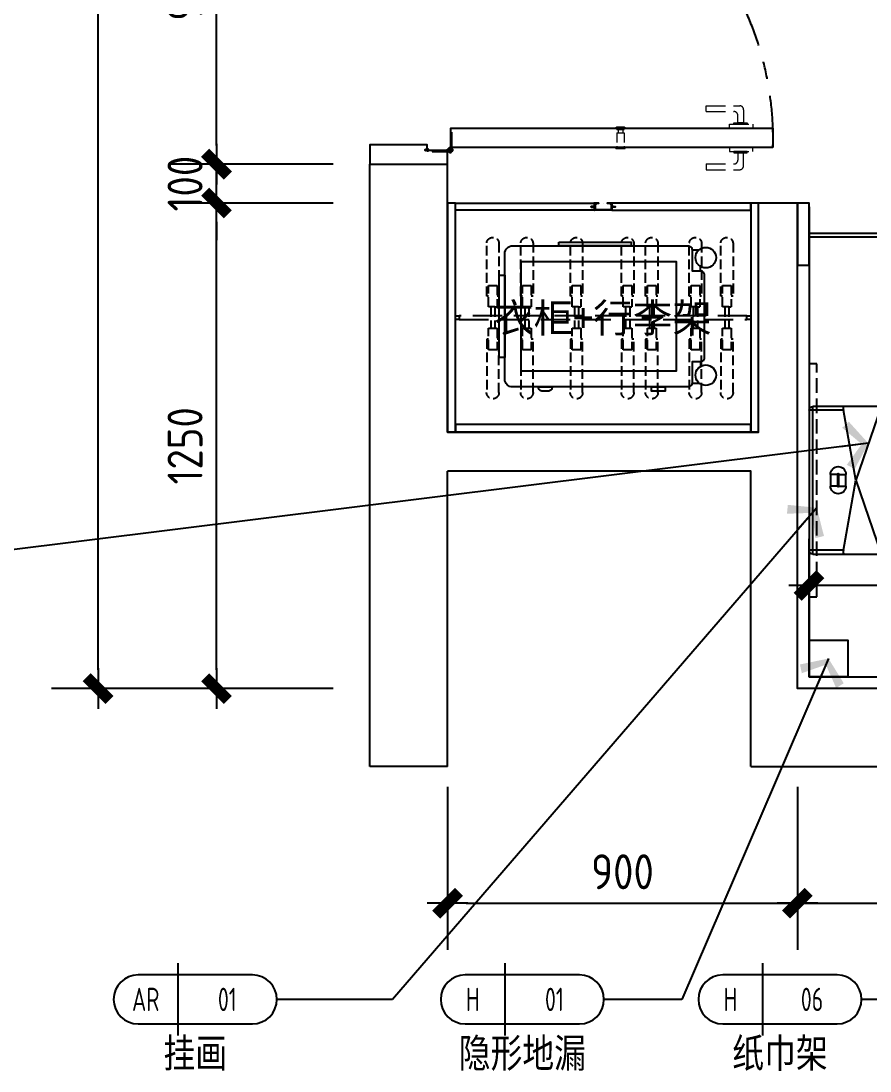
# Model space of a CAD drawing. Extents: x 220391 to 385981, y 332279 to 483868.
# Drawn here: x 222938 to 225122, y 476978 to 479681 of the extents above; entities that cross this region are included whole.
import ezdxf
from ezdxf.enums import TextEntityAlignment as Align

# ---------------------------------------------------------------- set-up
doc = ezdxf.new("R2010")
doc.units = 0
doc.header["$MEASUREMENT"] = 0
for name, pattern in [('DASH', [0.35, 0.25, -0.1]), ('DOM-门开启线', [0.666666, 0.333333, -0.111111, 0.111111, -0.111111]), ('家具平面底图$0$DASH', [0.35, 0.25, -0.1]), ('家具平面底图$0$DOM-虚线', [0.35, 0.25, -0.1])]:
    doc.linetypes.add(name, pattern=pattern)
for name, color, linetype in [('.', 252, 'Continuous'), ('0-索引文字', 50, 'Continuous'), ('A-完成面线', 20, 'Continuous'), ('A-门(0.18)-DOM', 60, 'Continuous'), ('A-门套(0.18)-DOM', 60, 'Continuous'), ('F-洁具-DOM', 1, 'Continuous'), ('G-建筑窗线 、玻璃隔断', 2, 'Continuous'), ('G-装饰造型轮廓线、电气提示线', 3, 'Continuous'), ('墙体', 4, 'Continuous')]:
    doc.layers.add(name, color=color, linetype=linetype)
doc.styles.add('DOM-romans.shx', font='dim.shx')
doc.styles.add('st', font='', dxfattribs={"width": 0.7})
doc.styles.get('st').set_extended_font_data('SimSun')
doc.dimstyles.new('DOM_DIM_1 80', dxfattribs={"dimscale": 60, "dimtxt": 1.5, "dimasz": 0.8, "dimexe": 2, "dimexo": 1.5, "dimgap": 0.6, "dimtad": 1, "dimdec": 0, "dimrnd": 5, "dimzin": 12, "dimdsep": 46, "dimtxsty": 'DOM-romans.shx', "dimblk": 'DOM_Dimension_Tick', "dimcen": 0.125, "dimclrd": 44, "dimclre": 44, "dimclrt": 50, "dimadec": 0, "dimazin": 0, "dimtfac": 1, "dimtdec": 0, "dimtix": 1, "dimtmove": 2, "dimatfit": 3, "dimldrblk": 'DOM_Leader_Arrow', "dimfxl": 0, "dimtvp": 1, "dimtolj": 1, "dimtzin": 0, "dimarcsym": 0})

# ---------------------------------------------------------------- blocks, each defined once
blk = doc.blocks.new('家具平面底图$0$A$C24926126')
at = {"color": 250, "linetype": '家具平面底图$0$DOM-虚线', "ltscale": 100}
for p, q in [((-192.5, 15.9, 0.9), (-55, 15.9, 0.9)), ((-192.5, 15.9), (-55, 15.9)), ((-192.5, 15.9), (-55, 15.9)), ((-192.5, 15.9, 0.9), (-55, 15.9, 0.9)), ((-82.5, 11, 0.9), (-82.5, -11, 0.9)), ((-27.5, 11, 0.9), (-82.5, 11, 0.9)), ((-82.5, 11), (-82.5, -11)), ((-27.5, 11), (-82.5, 11)), ((-82.5, 11), (-82.5, -11)), ((-27.5, 11), (-82.5, 11)), ((-82.5, 11, 0.9), (-82.5, -11, 0.9)), ((-27.5, 11, 0.9), (-82.5, 11, 0.9)), ((-55, 15.9, 0.9), (-55, 11, 0.9)), ((-55, 15.9), (-55, 11)), ((-55, 15.9), (-55, 11)), ((-55, 15.9, 0.9), (-55, 11, 0.9)), ((-27.5, 5.5, 0.9), (-27.5, 11, 0.9)), ((-27.5, 5.5), (-27.5, 11)), ((-27.5, 5.5), (-27.5, 11)), ((-27.5, 5.5, 0.9), (-27.5, 11, 0.9)), ((-27.5, -5.5, 0.9), (-27.5, 5.5, 0.9)), ((-27.5, -5.5), (-27.5, 5.5)), ((27.5, 5.5), (-27.5, 5.5)), ((27.5, 5.5, 0.9), (-27.5, 5.5, 0.9)), ((-27.5, -5.5), (-27.5, 5.5)), ((27.5, 5.5), (-27.5, 5.5)), ((-27.5, -5.5, 0.9), (-27.5, 5.5, 0.9)), ((27.5, 5.5, 0.9), (-27.5, 5.5, 0.9)), ((82.5, 11, 0.9), (27.5, 11, 0.9)), ((82.5, 11), (27.5, 11)), ((27.5, 5.5), (27.5, 11)), ((27.5, 5.5, 0.9), (27.5, 11, 0.9)), ((27.5, 5.5), (27.5, 11)), ((27.5, 5.5, 0.9), (27.5, 11, 0.9)), ((27.5, 5.5), (27.5, -5.5)), ((27.5, 5.5, 0.9), (27.5, -5.5, 0.9)), ((27.5, 5.5), (27.5, -5.5)), ((27.5, 5.5, 0.9), (27.5, -5.5, 0.9)), ((55, 15.9, 0.9), (55, 11, 0.9)), ((192.5, 15.9, 0.9), (55, 15.9, 0.9)), ((55, 15.9), (55, 11)), ((192.5, 15.9), (55, 15.9)), ((82.5, -11, 0.9), (82.5, 11, 0.9)), ((82.5, -11), (82.5, 11)), ((-55, -15.8, 0.9), (-192.5, -15.8, 0.9)), ((-55, -15.8), (-192.5, -15.8)), ((-55, -15.8), (-192.5, -15.8)), ((-55, -15.8, 0.9), (-192.5, -15.8, 0.9)), ((-82.5, -11, 0.9), (-27.5, -11, 0.9)), ((-82.5, -11), (-27.5, -11)), ((-82.5, -11), (-27.5, -11)), ((-82.5, -11, 0.9), (-27.5, -11, 0.9)), ((-55, -11, 0.9), (-55, -15.8, 0.9)), ((-55, -11), (-55, -15.8)), ((-55, -11), (-55, -15.8)), ((-55, -11, 0.9), (-55, -15.8, 0.9)), ((-27.5, -11, 0.9), (-27.5, -5.5, 0.9)), ((-27.5, -11), (-27.5, -5.5)), ((27.5, -5.5), (-27.5, -5.5)), ((27.5, -5.5, 0.9), (-27.5, -5.5, 0.9)), ((-27.5, -11), (-27.5, -5.5)), ((27.5, -5.5), (-27.5, -5.5)), ((-27.5, -11, 0.9), (-27.5, -5.5, 0.9)), ((27.5, -5.5, 0.9), (-27.5, -5.5, 0.9)), ((27.5, -5.5), (27.5, -11)), ((27.5, -5.5, 0.9), (27.5, -11, 0.9)), ((27.5, -5.5), (27.5, -11)), ((27.5, -5.5, 0.9), (27.5, -11, 0.9)), ((27.5, -11, 0.9), (82.5, -11, 0.9)), ((27.5, -11), (82.5, -11)), ((55, -11, 0.9), (55, -15.8, 0.9)), ((55, -11), (55, -15.8)), ((55, -15.8, 0.9), (192.5, -15.8, 0.9)), ((55, -15.8), (192.5, -15.8))]:
    blk.add_line(p, q, dxfattribs=at)
blk.add_lwpolyline([(27.5, -11), (82.5, -11), (82.5, 11), (27.5, 11)], dxfattribs=at)
at = {"color": 250, "linetype": '家具平面底图$0$DOM-虚线', "ltscale": 100, "elevation": 0.9}
blk.add_lwpolyline([(27.5, -11), (82.5, -11), (82.5, 11), (27.5, 11)], dxfattribs=at)
at = {"color": 250, "linetype": '家具平面底图$0$DOM-虚线', "ltscale": 100}
blk.add_lwpolyline([(55, -11), (55, -15.8), (192.5, -15.8, 0.890447), (192.5, 15.9), (55, 15.9), (55, 11)], format="xyb", dxfattribs=at)
at = {"color": 250, "linetype": '家具平面底图$0$DOM-虚线', "ltscale": 100, "elevation": 0.9}
blk.add_lwpolyline([(55, -11), (55, -15.8), (192.5, -15.8, 0.890447), (192.5, 15.9), (55, 15.9), (55, 11)], format="xyb", dxfattribs=at)
at = {"color": 250, "linetype": '家具平面底图$0$DOM-虚线', "ltscale": 100}
for centre, start, end in [((-193.2, 0, 0.9), 87.4952, 272.5048), ((-193.2, 0), 87.4952, 272.5048), ((-193.2, 0), 87.4952, 272.5048), ((-193.2, 0, 0.9), 87.4952, 272.5048), ((190.7, 0, 0.9), 276.6333, 83.3667), ((190.7, 0), 276.6333, 83.3667)]:
    blk.add_arc(centre, 15.9, start, end, dxfattribs=at)
blk = doc.blocks.new('A$Ce5e56844')
at = {"layer": 'A-门(0.18)-DOM'}
h = blk.add_hatch(dxfattribs=at)
h.set_pattern_fill('ANSI37', color=250, scale=8.333333, angle=270, style=0)
h.set_pattern_definition([(315, (42530.9236, 241286.5118), (0.7365695637, 0.7365695637), []), (45, (42530.9236, 241286.5118), (-0.7365695637, 0.7365695637), [])])
edge = h.paths.add_edge_path()
edge.add_line((-53.6, 863.9), (-54.5, 863.9))
edge.add_line((-54.5, 863.9), (-53.6, 864.8))
edge.add_arc((-53.8, 865), 0.208, 315, 495)
edge.add_line((-53.9, 865.1), (-55.1, 863.9))
edge.add_line((-55.1, 863.9), (-55.8, 863.9))
edge.add_line((-55.8, 863.9), (-54.9, 864.8))
edge.add_arc((-55, 865), 0.208, 315, 495)
edge.add_line((-55.2, 865.1), (-56.4, 863.9))
edge.add_line((-56.4, 863.9), (-57, 863.9))
edge.add_line((-57, 863.9), (-56.1, 864.8))
edge.add_arc((-56.3, 865), 0.208, 315, 495)
edge.add_line((-56.4, 865.1), (-57.6, 863.9))
edge.add_line((-57.6, 863.9), (-57.8, 863.9))
edge.add_line((-57.8, 863.9), (-57.8, 863.1))
edge.add_line((-57.8, 863.1), (-57.6, 863.1))
edge.add_line((-57.6, 863.1), (-56.4, 861.9))
edge.add_arc((-56.3, 862.1), 0.208, 225, 302.0278)
edge.add_arc((-56.3, 862.1), 0.208, 302.0278, 374.0362)
edge.add_arc((-56.3, 862.1), 0.208, 374.0362, 405)
edge.add_line((-56.1, 862.2), (-57, 863.1))
edge.add_line((-57, 863.1), (-56.4, 863.1))
edge.add_line((-56.4, 863.1), (-55.2, 861.9))
edge.add_arc((-55, 862.1), 0.208, 225, 302.0278)
edge.add_arc((-55, 862.1), 0.208, 302.0278, 374.0362)
edge.add_arc((-55, 862.1), 0.208, 374.0362, 405)
edge.add_line((-54.9, 862.2), (-55.8, 863.1))
edge.add_line((-55.8, 863.1), (-55.1, 863.1))
edge.add_line((-55.1, 863.1), (-53.9, 861.9))
edge.add_arc((-53.8, 862.1), 0.208, 225, 302.0278)
edge.add_arc((-53.8, 862.1), 0.208, 302.0278, 374.0362)
edge.add_arc((-53.8, 862.1), 0.208, 374.0362, 405)
edge.add_line((-53.6, 862.2), (-54.5, 863.1))
edge.add_line((-54.5, 863.1), (-53.6, 863.1))
edge.add_arc((-51.1, 863.5), 2.5, 189.5941, 530.4059)
edge = h.paths.add_edge_path(flags=16)
edge.add_arc((-51.1, 863.5), 1.67, 90, 450)
h = blk.add_hatch(dxfattribs=at)
h.set_pattern_fill('ANSI37', color=250, scale=8.333333, angle=270, style=0)
h.set_pattern_definition([(315, (42530.7728, 241336.4895), (0.7365695637, 0.7365695637), []), (45, (42530.7728, 241336.4895), (-0.7365695637, 0.7365695637), [])])
edge = h.paths.add_edge_path()
edge.add_line((-53.8, 36.1), (-54.7, 36.1))
edge.add_line((-54.7, 36.1), (-53.8, 35.2))
edge.add_arc((-53.9, 35.1), 0.208, -135, 45, ccw=False)
edge.add_line((-54.1, 34.9), (-55.3, 36.1))
edge.add_line((-55.3, 36.1), (-55.9, 36.1))
edge.add_line((-55.9, 36.1), (-55, 35.2))
edge.add_arc((-55.2, 35.1), 0.208, -135, 45, ccw=False)
edge.add_line((-55.3, 34.9), (-56.5, 36.1))
edge.add_line((-56.5, 36.1), (-57.2, 36.1))
edge.add_line((-57.2, 36.1), (-56.3, 35.2))
edge.add_arc((-56.4, 35.1), 0.208, -135, 45, ccw=False)
edge.add_line((-56.6, 34.9), (-57.8, 36.1))
edge.add_line((-57.8, 36.1), (-58, 36.1))
edge.add_line((-58, 36.1), (-58, 36.9))
edge.add_line((-58, 36.9), (-57.8, 36.9))
edge.add_line((-57.8, 36.9), (-56.6, 38.1))
edge.add_arc((-56.4, 37.9), 0.208, 57.9722, 135, ccw=False)
edge.add_arc((-56.4, 37.9), 0.208, -14.0362, 57.9722, ccw=False)
edge.add_arc((-56.4, 37.9), 0.208, -45, -14.0362, ccw=False)
edge.add_line((-56.3, 37.8), (-57.2, 36.9))
edge.add_line((-57.2, 36.9), (-56.5, 36.9))
edge.add_line((-56.5, 36.9), (-55.3, 38.1))
edge.add_arc((-55.2, 37.9), 0.208, 57.9722, 135, ccw=False)
edge.add_arc((-55.2, 37.9), 0.208, -14.0362, 57.9722, ccw=False)
edge.add_arc((-55.2, 37.9), 0.208, -45, -14.0362, ccw=False)
edge.add_line((-55, 37.8), (-55.9, 36.9))
edge.add_line((-55.9, 36.9), (-55.3, 36.9))
edge.add_line((-55.3, 36.9), (-54.1, 38.1))
edge.add_arc((-53.9, 37.9), 0.208, 57.9722, 135, ccw=False)
edge.add_arc((-53.9, 37.9), 0.208, -14.0362, 57.9722, ccw=False)
edge.add_arc((-53.9, 37.9), 0.208, -45, -14.0362, ccw=False)
edge.add_line((-53.8, 37.8), (-54.7, 36.9))
edge.add_line((-54.7, 36.9), (-53.8, 36.9))
edge.add_arc((-51.3, 36.5), 2.5, -170.4059, 170.4059, ccw=False)
edge = h.paths.add_edge_path(flags=16)
edge.add_arc((-51.3, 36.5), 1.67, -90, 270, ccw=False)
at = {"layer": 'A-门(0.18)-DOM', "color": 250}
for p, q in [((-57.6, 863.9), (-56.4, 865.1)), ((-56.4, 863.9), (-55.2, 865.1)), ((-55.1, 863.9), (-53.9, 865.1)), ((-57.8, 863.9), (-57.8, 863.1)), ((-57.6, 863.9), (-57.8, 863.9)), ((-57.6, 863.1), (-57.8, 863.1)), ((-57.6, 863.1), (-56.4, 861.9)), ((-57, 863.9), (-56.1, 864.8)), ((-56.4, 863.9), (-57, 863.9)), ((-57, 863.1), (-56.1, 862.2)), ((-56.4, 863.1), (-57, 863.1)), ((-56.4, 863.1), (-55.2, 861.9)), ((-55.8, 863.9), (-54.9, 864.8)), ((-55.1, 863.9), (-55.8, 863.9)), ((-55.8, 863.1), (-54.9, 862.2)), ((-55.1, 863.1), (-55.8, 863.1)), ((-55.1, 863.1), (-53.9, 861.9)), ((-54.5, 863.9), (-53.6, 864.8)), ((-53.6, 863.9, 0), (-54.5, 863.9)), ((-53.6, 863.1, 0), (-54.5, 863.1)), ((-54.5, 863.1), (-53.6, 862.2)), ((8, 82.5), (8, 42.3)), ((10, 82.5), (8, 82.5)), ((10, 82.5), (10, 41.4)), ((10, 77.5), (8, 76.5)), ((10, 71.5), (8, 72.5)), ((10, 65.4), (8, 64.4)), ((10, 59.4), (8, 60.4)), ((-58, 36.1), (-58, 36.9)), ((-57.8, 36.9), (-58, 36.9)), ((-57.8, 36.1), (-58, 36.1)), ((-57.8, 36.9), (-56.6, 38.1)), ((-57.8, 36.1), (-56.6, 34.9)), ((-57.2, 36.9), (-56.3, 37.8)), ((-56.5, 36.9), (-57.2, 36.9)), ((-57.2, 36.1), (-56.3, 35.2)), ((-56.5, 36.1), (-57.2, 36.1)), ((-56.5, 36.9), (-55.3, 38.1)), ((-56.5, 36.1), (-55.3, 34.9)), ((-55.9, 36.9), (-55, 37.8)), ((-55.3, 36.9), (-55.9, 36.9)), ((-55.3, 36.1), (-55.9, 36.1)), ((-55.9, 36.1), (-55, 35.2)), ((-55.3, 36.9), (-54.1, 38.1)), ((-55.3, 36.1), (-54.1, 34.9)), ((-54.7, 36.9), (-53.8, 37.8)), ((-53.8, 36.9, 0), (-54.7, 36.9)), ((-53.8, 36.1, 0), (-54.7, 36.1)), ((-54.7, 36.1), (-53.8, 35.2)), ((-39.5, 35), (0.7, 35)), ((-39.5, 35), (-39.5, 33)), ((-39.5, 33), (1.6, 33)), ((-34.5, 33), (-33.5, 35)), ((-28.5, 33), (-29.5, 35)), ((-22.4, 33), (-21.4, 35)), ((-16.4, 33), (-17.4, 35)), ((15.5, 36.5, 0), (-2.5, 36.5, 0)), ((0, 33), (0, 35)), ((6.5, 45.5, 0), (6.5, 27.5, 0)), ((8, 43), (10, 43))]:
    blk.add_line(p, q, dxfattribs=at)
at = {"layer": 'A-门(0.18)-DOM', "color": 8, "linetype": 'DASH', "lineweight": 9, "ltscale": 200}
for p, q in [((665.4, 135.4), (665.4, 150.2)), ((665.4, 150.2), (751.6, 150.2)), ((665.4, 135.4), (736.9, 135.4)), ((761.6, 140.2), (761.6, 135.4)), ((761.6, 140.2), (761.6, 106.6)), ((746.9, 106.6), (746.9, 125.4)), ((761.6, 106.6), (746.9, 106.6)), ((761.6, 29.4), (746.9, 29.4)), ((746.9, 29.4), (746.9, 10.6)), ((761.6, -4.2), (761.6, 29.4)), ((665.4, 0.6), (665.4, -14.2)), ((665.4, 0.6), (736.9, 0.6)), ((761.6, -4.2), (761.6, 0.6)), ((665.4, -14.2), (751.6, -14.2))]:
    blk.add_line(p, q, dxfattribs=at)
at = {"layer": 'A-门(0.18)-DOM', "color": 8, "linetype": 'DASH', "lineweight": 9, "ltscale": 100}
for p, q in [((433, 94.2), (435.8, 96.4)), ((433, 94.2), (433, 93)), ((433, 94.2), (457, 94.2)), ((433, 93), (457, 93)), ((435.8, 96.4), (454.2, 96.4)), ((435.8, 88.9), (435.8, 93)), ((435.8, 88.9), (454.2, 88.9)), ((439, 88.9), (439, 81)), ((451, 88.9), (451, 81)), ((454.2, 96.4), (457, 94.2)), ((454.2, 88.9), (454.2, 93)), ((457, 94.2), (457, 93)), ((435.8, 81), (435.8, 43)), ((435.8, 81), (454.2, 81)), ((454.2, 81), (454.2, 43)), ((433, 43), (457, 43)), ((433, 40.6), (433, 43)), ((433, 40.6), (457, 40.6)), ((457, 40.6), (457, 43))]:
    blk.add_line(p, q, dxfattribs=at)
at = {"layer": 'A-门(0.18)-DOM', "color": 1}
blk.add_lwpolyline([(837, 43), (8, 43), (8, 93), (837, 93)], close=True, dxfattribs=at)
at = {"layer": 'A-门(0.18)-DOM', "color": 8, "linetype": 'DASH', "lineweight": 9, "ltscale": 200}
for points in [[(785, 93), (725, 93), (725, 103), (785, 103)], [(771.2, 103), (736.8, 103), (736.8, 106.6), (771.2, 106.6)], [(785, 43), (725, 43), (725, 33), (785, 33)], [(771.2, 33), (736.8, 33), (736.8, 29.4), (771.2, 29.4)]]:
    blk.add_lwpolyline(points, close=True, dxfattribs=at)
at = {"layer": 'A-门(0.18)-DOM', "color": 250}
for centre, radius in [((-51.1, 863.5, 0), 1.67), ((-51.3, 36.5, 0), 1.67), ((6.5, 36.5), 6), ((6.5, 36.5), 5)]:
    blk.add_circle(centre, radius, dxfattribs=at)
for centre, radius, start, end in [((-56.3, 865), 0.208, 315, 135), ((-55, 865), 0.208, 315, 135), ((-53.8, 865), 0.208, 315, 135), ((-51.1, 863.5, 0), 2.5, 189.5941, 170.4059), ((-56.3, 862.1), 0.208, 225, 45), ((-55, 862.1), 0.208, 225, 45), ((-53.8, 862.1), 0.208, 225, 45), ((-56.4, 37.9), 0.208, 315, 135), ((-56.4, 35.1), 0.208, 225, 45), ((-55.2, 37.9), 0.208, 315, 135), ((-55.2, 35.1), 0.208, 225, 45), ((-53.9, 37.9), 0.208, 315, 135), ((-53.9, 35.1), 0.208, 225, 45), ((-51.3, 36.5, 0), 2.5, 189.5941, 170.4059)]:
    blk.add_arc(centre, radius, start, end, dxfattribs=at)
at = {"layer": 'A-门(0.18)-DOM', "color": 250, "linetype": 'DOM-门开启线', "ltscale": 400}
blk.add_arc((40.8, 66.5, 0), 796.6, 358.3103, 92.9233, dxfattribs=at)
at = {"layer": 'A-门(0.18)-DOM', "color": 8, "linetype": 'DASH', "lineweight": 9, "ltscale": 200}
for centre, start, end in [((736.9, 125.4), 0, 90), ((751.6, 140.2), 0, 90), ((736.9, 10.6), 270, 0), ((751.6, -4.2), 270, 0)]:
    blk.add_arc(centre, 10, start, end, dxfattribs=at)
at = {"layer": 'A-门套(0.18)-DOM', "color": 1}
for points in [[(0.2, 900), (0.2, 865), (-57.8, 865), (-57.8, 865), (-57.8, 865), (-57.8, 862), (-52.8, 862), (-52.8, 850), (-199.8, 850), (-199.8, 900), (-179.8, 900)], [(0, 0), (0, 35), (-58, 35), (-58, 35), (-58, 35), (-58, 38), (-53, 38), (-53, 50), (-200, 50), (-200, 0), (-180, 0)]]:
    blk.add_lwpolyline(points, dxfattribs=at)
blk = doc.blocks.new('家具平面底图$0$A$C591D7FFC')
at = {"linetype": '家具平面底图$0$DOM-虚线', "ltscale": 150}
blk.add_lwpolyline([(300, -20), (-300, -20), (-300, 0), (300, 0)], close=True, dxfattribs=at)
blk = doc.blocks.new('家具平面底图$0$A$C619B377B')
at = {"linetype": 'Continuous'}
for p, q in [((-180, 0), (180, 0)), ((-190, -185.2), (-190, -10)), ((190, -10), (190, -185.2)), ((-189.5, -186.2), (-190, -185.2)), ((-189.5, -676), (-189.5, -186.1)), ((-184.5, -185.2), (184.5, -185.2)), ((189.5, -186.2), (190, -185.2)), ((189.5, -186.1), (189.5, -676)), ((189.5, -254), (-189.5, -254)), ((185.5, -680), (-185.5, -680))]:
    blk.add_line(p, q, dxfattribs=at)
at = {"color": 8, "linetype": 'Continuous'}
for p, q in [((-180, -88.3), (-180, 0)), ((180, -88.3), (180, 0)), ((190, -10), (-190, -10)), ((-15, -55), (15, -55)), ((-15, -73), (-15, -55)), ((-15, -73), (15, -73)), ((15, -77), (-15, -77)), ((-15, -77), (-15, -95)), ((15, -73), (15, -55)), ((15, -77), (15, -95)), ((0, -120), (-180, -88.3)), ((15, -95), (-15, -95)), ((180, -88.3), (0, -120)), ((-190, -185.2), (0, -120)), ((0, -120), (190, -185.2)), ((-184.5, -250), (-184.5, -185.2)), ((184.5, -185.2), (184.5, -250)), ((-185.5, -250), (185.5, -250)), ((-185.5, -680), (-185.5, -250)), ((185.5, -680), (185.5, -250)), ((-189.5, -285), (-190, -285)), ((-190, -675), (-190, -285)), ((190, -285), (189.5, -285)), ((190, -285), (190, -675)), ((-190, -675), (-189.5, -675)), ((189.9, -675), (190, -675)), ((-189.5, -676), (189.5, -676)), ((-188.7, -679.1), (-188.4, -678.8)), ((188.4, -678.8), (188.7, -679.1))]:
    blk.add_line(p, q, dxfattribs=at)
at = {"linetype": 'Continuous'}
for centre, radius, start, end in [((-180, -10), 10, 90, 180), ((-185.5, -676), 4, 180, 270), ((185.5, -676), 4, 270, 0)]:
    blk.add_arc(centre, radius, start, end, dxfattribs=at)
at = {"color": 8, "linetype": 'Continuous'}
for centre, radius, start, end in [((180, -10), 10, 0, 90), ((-15, -75), 20, 90, 270), ((-15, -75), 2, 90, 270), ((15, -75), 20, 270, 90), ((15, -75), 2, 270, 90), ((-185.5, -254), 4, 90, 180), ((185.5, -254), 4, 0, 90), ((-185, -285), 5, 155.1791, 180), ((185, -285), 5, 0, 24.7583), ((-185, -675), 5, 180, 217.3553), ((185, -675), 5, 322.6233, 0), ((-175, -674.8), 14.5, 191.2565, 193.3174), ((-175.6, -674.9), 13.9, 193.3081, 196.9705), ((-186.9, -676.4), 3.26, 232.0237, 236.5582), ((-183.6, -663.5), 16.5, 252.0625, 255.3707), ((-183.5, -662.9), 17.1, 255.3597, 256.5632), ((183.5, -662.9), 17.1, 283.4368, 284.6403), ((183.6, -663.5), 16.5, 284.6293, 287.9375), ((186.9, -676.4), 3.26, 303.4418, 307.9763), ((175.6, -674.9), 13.9, 343.0295, 346.6919), ((175, -674.8), 14.5, 346.6826, 348.7435)]:
    blk.add_arc(centre, radius, start, end, dxfattribs=at)
at = {"color": 8, "linetype": 'Continuous', "extrusion": (0, 0, -1)}
for centre, major_axis, start_param, end_param in [((-180, -90.9), (9.99, -1.89), 3.092725, 4.663521), ((180, -90.9), (9.99, 1.89), -1.521928, 0.048868)]:
    blk.add_ellipse(centre, major_axis=major_axis, ratio=0.25825, start_param=start_param, end_param=end_param, dxfattribs=at)
at = {"linetype": 'Continuous', "extrusion": (0, 0, -1)}
for centre, start_param, end_param in [((-184.5, -186.1), 3.145147, 4.712389), ((184.5, -186.1), 4.712389, 6.279631)]:
    blk.add_ellipse(centre, major_axis=(5, 0), ratio=0.176327, start_param=start_param, end_param=end_param, dxfattribs=at)
at = {"layer": 'F-洁具-DOM'}
blk.add_blockref('家具平面底图$0$A$C591D7FFC', (0, 0), dxfattribs=at)
blk = doc.blocks.new('DOM_Dimension_Tick')
at = {"color": 0, "linetype": 'ByBlock'}
for p, q in [((-1.091, 0), (0, 0)), ((0, 0), (1.091, 0))]:
    blk.add_line(p, q, dxfattribs=at)
at = {"color": 0, "linetype": 'Continuous', "const_width": 0.608}
blk.add_lwpolyline([(-0.61, -0.61), (0.61, 0.61)], dxfattribs=at)
blk = doc.blocks.new('*D455')
at = {"color": 44, "lineweight": -2, "transparency": 16777216}
for p, q in [((223740.8, 479212.3), (223320.8, 479212.3)), ((223440.8, 478010.3), (223440.8, 479164.3)), ((223740.8, 477962.3), (223320.8, 477962.3))]:
    blk.add_line(p, q, dxfattribs=at)
at = {"layer": 'Defpoints', "color": 0, "transparency": 16777216}
for p in [(223440.8, 479212.3), (224935.4, 479212.3), (224935.4, 477962.3)]:
    blk.add_point(p, dxfattribs=at)
at = {"color": 44, "lineweight": -2, "transparency": 16777216, "xscale": 48, "yscale": 48, "zscale": 48}
for p, rotation in [((223440.8, 479212.3), 90), ((223440.8, 477962.3), 270)]:
    blk.add_blockref('DOM_Dimension_Tick', p, dxfattribs=dict(at, rotation=rotation))
at = {"color": 50, "transparency": 16777216, "insert": (223359.8, 478587.3), "char_height": 90, "attachment_point": 5, "rotation": 90, "style": 'DOM-romans.shx'}
blk.add_mtext('\\A1;1250', dxfattribs=at)
blk = doc.blocks.new('DOM_Leader_Arrow')
at = {"color": 0, "linetype": 'ByBlock'}
blk.add_line((0, 0), (-1.5, 0), dxfattribs=at)
for points in [[(-1.288, 1.003), (-0.895, 1.278), (-0.36, 0), (0, 0)], [(-1.288, -1.003), (-0.895, -1.278), (-0.36, 0), (0, 0)]]:
    blk.add_solid(points, dxfattribs=at)
blk = doc.blocks.new('*D456')
at = {"color": 44, "lineweight": -2, "transparency": 16777216}
for p, q in [((223440.8, 479360.3), (223440.8, 479408.3)), ((223740.8, 479312.3), (223320.8, 479312.3)), ((223440.8, 479212.3), (223440.8, 479312.3)), ((223740.8, 479212.3), (223320.8, 479212.3)), ((223440.8, 479164.3), (223440.8, 479116.3))]:
    blk.add_line(p, q, dxfattribs=at)
at = {"layer": 'Defpoints', "color": 0, "transparency": 16777216}
for p in [(223440.8, 479312.3), (224035.4, 479312.3), (224935.4, 479212.3)]:
    blk.add_point(p, dxfattribs=at)
at = {"color": 44, "lineweight": -2, "transparency": 16777216, "xscale": 48, "yscale": 48, "zscale": 48}
for p, rotation in [((223440.8, 479312.3), 270), ((223440.8, 479212.3), 90)]:
    blk.add_blockref('DOM_Dimension_Tick', p, dxfattribs=dict(at, rotation=rotation))
at = {"color": 50, "transparency": 16777216, "insert": (223359.8, 479262.3), "char_height": 90, "attachment_point": 5, "rotation": 90, "style": 'DOM-romans.shx'}
blk.add_mtext('\\A1;100', dxfattribs=at)
blk = doc.blocks.new('*D457')
at = {"color": 44, "lineweight": -2, "transparency": 16777216}
for p, q in [((223740.8, 480212.4), (223320.8, 480212.4)), ((223440.8, 479360.3), (223440.8, 480164.4)), ((223740.8, 479312.3), (223320.8, 479312.3))]:
    blk.add_line(p, q, dxfattribs=at)
at = {"layer": 'Defpoints', "color": 0, "transparency": 16777216}
for p in [(223440.8, 480212.4), (224035.6, 480212.4), (224035.4, 479312.3)]:
    blk.add_point(p, dxfattribs=at)
at = {"color": 44, "lineweight": -2, "transparency": 16777216, "xscale": 48, "yscale": 48, "zscale": 48}
for p, rotation in [((223440.8, 480212.4), 90), ((223440.8, 479312.3), 270)]:
    blk.add_blockref('DOM_Dimension_Tick', p, dxfattribs=dict(at, rotation=rotation))
at = {"color": 50, "transparency": 16777216, "insert": (223359.8, 479762.4), "char_height": 90, "attachment_point": 5, "rotation": 90, "style": 'DOM-romans.shx'}
blk.add_mtext('\\A1;900', dxfattribs=at)
blk = doc.blocks.new('*D459')
at = {"color": 44, "lineweight": -2, "transparency": 16777216}
for p, q in [((223436.1, 482564), (223016.1, 482564)), ((223136.1, 478010.3), (223136.1, 482516)), ((223436.1, 477962.3), (223016.1, 477962.3))]:
    blk.add_line(p, q, dxfattribs=at)
at = {"layer": 'Defpoints', "color": 0, "transparency": 16777216}
for p in [(223136.1, 482564), (224035.4, 482564), (224935.4, 477962.3)]:
    blk.add_point(p, dxfattribs=at)
at = {"color": 44, "lineweight": -2, "transparency": 16777216, "xscale": 48, "yscale": 48, "zscale": 48}
for p, rotation in [((223136.1, 482564), 90), ((223136.1, 477962.3), 270)]:
    blk.add_blockref('DOM_Dimension_Tick', p, dxfattribs=dict(at, rotation=rotation))
at = {"color": 50, "transparency": 16777216, "insert": (223055.1, 480263.2), "char_height": 90, "attachment_point": 5, "rotation": 90, "style": 'DOM-romans.shx'}
blk.add_mtext('\\A1;4600', dxfattribs=at)
blk = doc.blocks.new('*D460')
at = {"color": 44, "lineweight": -2, "transparency": 16777216}
for p, q in [((224035.4, 477709.9), (224035.4, 477289.9)), ((224935.4, 477709.9), (224935.4, 477289.9)), ((224083.4, 477409.9), (224887.4, 477409.9))]:
    blk.add_line(p, q, dxfattribs=at)
at = {"layer": 'Defpoints', "color": 0, "transparency": 16777216}
for p in [(224035.4, 478063.2), (224935.4, 477962.3), (224935.4, 477409.9)]:
    blk.add_point(p, dxfattribs=at)
at = {"color": 44, "lineweight": -2, "transparency": 16777216, "xscale": 48, "yscale": 48, "zscale": 48, "rotation": 180}
blk.add_blockref('DOM_Dimension_Tick', (224035.4, 477409.9), dxfattribs=at)
at = {"color": 44, "lineweight": -2, "transparency": 16777216, "xscale": 48, "yscale": 48, "zscale": 48}
blk.add_blockref('DOM_Dimension_Tick', (224935.4, 477409.9), dxfattribs=at)
at = {"color": 50, "transparency": 16777216, "insert": (224485.4, 477490.9), "char_height": 90, "attachment_point": 5, "style": 'DOM-romans.shx'}
blk.add_mtext('\\A1;900', dxfattribs=at)
blk = doc.blocks.new('*D461')
at = {"color": 44, "lineweight": -2, "transparency": 16777216}
for p, q in [((224935.4, 477709.9), (224935.4, 477289.9)), ((226986.9, 477709.9), (226986.9, 477289.9)), ((224983.4, 477409.9), (226938.9, 477409.9))]:
    blk.add_line(p, q, dxfattribs=at)
at = {"layer": 'Defpoints', "color": 0, "transparency": 16777216}
for p in [(224935.4, 477962.3), (226986.9, 477962.3), (226986.9, 477409.9)]:
    blk.add_point(p, dxfattribs=at)
at = {"color": 44, "lineweight": -2, "transparency": 16777216, "xscale": 48, "yscale": 48, "zscale": 48, "rotation": 180}
blk.add_blockref('DOM_Dimension_Tick', (224935.4, 477409.9), dxfattribs=at)
at = {"color": 44, "lineweight": -2, "transparency": 16777216, "xscale": 48, "yscale": 48, "zscale": 48}
blk.add_blockref('DOM_Dimension_Tick', (226986.9, 477409.9), dxfattribs=at)
at = {"color": 50, "transparency": 16777216, "insert": (225961.2, 477490.9), "char_height": 90, "attachment_point": 5, "style": 'DOM-romans.shx'}
blk.add_mtext('\\A1;2050', dxfattribs=at)
blk = doc.blocks.new('DOM-立面家具标注符号-002')
blk.add_line((0, 3.1), (0, -3.1))
at = {"color": 150}
blk.add_lwpolyline([(-3.4, 2.1, 1), (-3.4, -2.1), (6.4, -2.1, 1), (6.4, 2.1)], format="xyb", close=True, dxfattribs=at)
at = {"style": 'st', "width": 0.8, "flags": 4}
blk.add_attdef('ITEM6', text='', height=2.5, dxfattribs=at).set_placement((-6, 0), align=Align.MIDDLE_RIGHT)
at = {"style": 'DOM-romans.shx', "width": 0.8}
for tag, flags, p in [('NUM1', 12, (-2.75, 0)), ('NUM2', 4, (4.25, 0)), ('NUM4', 4, (1.5, -4.6)), ('NUM5', 4, (1.5, -7.6))]:
    blk.add_attdef(tag, text='', height=2, dxfattribs=dict(at, flags=flags)).set_placement(p, align=Align.MIDDLE)
at = {"style": 'st', "width": 0.8, "flags": 4}
blk.add_attdef('NUM3', text='', height=2.5, dxfattribs=at).set_placement((9, 0), align=Align.MIDDLE_LEFT)
blk.add_attdef('NUM7', text='', height=2.5, dxfattribs=at).set_placement((1.5, -10.85), align=Align.MIDDLE_CENTER)
blk = doc.blocks.new('DOM-立面家具标注符号')
blk.add_line((0, 3.1), (0, -3.1))
at = {"color": 150}
blk.add_lwpolyline([(-3.4, 2.1, 1), (-3.4, -2.1), (6.4, -2.1, 1), (6.4, 2.1)], format="xyb", close=True, dxfattribs=at)
at = {"style": 'st', "width": 0.8, "flags": 4}
blk.add_attdef('ITEM5', text='', height=2.5, dxfattribs=at).set_placement((-6, 0), align=Align.MIDDLE_RIGHT)
at = {"style": 'DOM-romans.shx', "width": 0.8}
for tag, flags, p in [('NUM1', 12, (-2.75, 0)), ('NUM2', 4, (4.25, 0)), ('NUM4', 4, (1.5, -4.6))]:
    blk.add_attdef(tag, text='', height=2, dxfattribs=dict(at, flags=flags)).set_placement(p, align=Align.MIDDLE)
at = {"style": 'st', "width": 0.8, "flags": 4}
blk.add_attdef('NUM3', text='', height=2.5, dxfattribs=at).set_placement((9, 0), align=Align.MIDDLE_LEFT)
blk.add_attdef('NUM6', text='', height=2.5, dxfattribs=at).set_placement((1.5, -8.35), align=Align.MIDDLE_CENTER)
blk = doc.blocks.new('*D518')
at = {"color": 44, "lineweight": -2, "transparency": 16777216}
for p, q in [((224965.4, 478084.3), (224965.4, 478347.6)), ((225514.9, 478084.3), (225514.9, 478347.6)), ((225466.9, 478227.6), (225013.4, 478227.6))]:
    blk.add_line(p, q, dxfattribs=at)
at = {"layer": 'Defpoints', "color": 0, "transparency": 16777216}
for p in [(224965.4, 478227.6), (224965.4, 477994.3), (225514.9, 477994.3)]:
    blk.add_point(p, dxfattribs=at)
at = {"color": 44, "lineweight": -2, "transparency": 16777216, "xscale": 48, "yscale": 48, "zscale": 48, "rotation": 180}
blk.add_blockref('DOM_Dimension_Tick', (224965.4, 478227.6), dxfattribs=at)
at = {"color": 44, "lineweight": -2, "transparency": 16777216, "xscale": 48, "yscale": 48, "zscale": 48}
blk.add_blockref('DOM_Dimension_Tick', (225514.9, 478227.6), dxfattribs=at)
at = {"color": 50, "transparency": 16777216, "insert": (225240.1, 478308.6), "char_height": 90, "attachment_point": 5, "style": 'DOM-romans.shx'}
blk.add_mtext('\\A1;550', dxfattribs=at)
blk = doc.blocks.new('A$Ca7f8b2b1')
at = {"color": 8}
for p, q in [((-31.4, 171.6), (-12.9, 171.6)), ((-10, 117), (-10, 128.9)), ((-10, -117), (-10, -128.9)), ((-31.4, -171.6), (-12.9, -171.6))]:
    blk.add_line(p, q, dxfattribs=at)
for points in [[(-374.4, 191.4), (-187.8, 191.4), (-187.8, 181.6), (-374.4, 181.6)], [(-471.2, 141), (-72.5, 141), (-72.5, -141.1), (-471.2, -141.1)], [(-527.9, 106.1), (-513.1, 106.1), (-513.1, -106.1), (-527.9, -106.1)], [(-135.5, -181.6), (-100.8, -181.6), (-100.8, -192.6), (-135.5, -192.6)]]:
    blk.add_lwpolyline(points, close=True, dxfattribs=at)
for points in [[(0, 107), (0, -107, -0.414214), (-10, -117), (-31.4, -117), (-31.4, -171.6, -0.414214), (-41.4, -181.6), (-493.1, -181.6, -0.414214), (-513.1, -161.6), (-513.1, 161.6, -0.414214), (-493.1, 181.6), (-41.4, 181.6, -0.414214), (-31.4, 171.6), (-31.4, 117), (-10, 117, -0.414214)], [(-426.3, -181.6), (-391.6, -181.6), (-391.6, -182.6, -0.414214), (-401.6, -192.6), (-416.3, -192.6, -0.414214), (-426.3, -182.6)]]:
    blk.add_lwpolyline(points, format="xyb", close=True, dxfattribs=at)
for centre in [(4, 151.3), (4, -151.3)]:
    blk.add_circle(centre, 26.4, dxfattribs=at)

msp = doc.modelspace()

# ---------------------------------------------------------------- hatches: boundary and pattern name
at = {"layer": '.', "ltscale": 0.025}
h = msp.add_hatch(color=250, dxfattribs=at)
h.dxf.hatch_style = 1
edge = h.paths.add_edge_path()
edge.add_arc((224405.3, 479203), 0.1, 107.825, 180, ccw=False)
edge.add_line((224405.2, 479203.1), (224407.3, 479203.8))
edge.add_arc((224407.3, 479203.7), 0.1, 0, 107.825, ccw=False)
edge.add_line((224407.4, 479203.7), (224407.4, 479203.1))
edge.add_line((224407.4, 479203.1), (224409.6, 479203.8))
edge.add_arc((224409.6, 479203.7), 0.1, 0, 107.825, ccw=False)
edge.add_line((224409.7, 479203.7), (224409.7, 479203.1))
edge.add_line((224409.7, 479203.1), (224411.8, 479203.8))
edge.add_arc((224411.9, 479203.7), 0.1, 0, 107.825, ccw=False)
edge.add_line((224412, 479203.7), (224412, 479203.1))
edge.add_line((224412, 479203.1), (224413.7, 479203.1))
edge.add_line((224413.7, 479203.1), (224413.7, 479212.3))
edge.add_line((224413.7, 479212.3), (224412.9, 479212.3))
edge.add_arc((224412.9, 479212.4), 0.1, 180, 270, ccw=False)
edge.add_line((224412.8, 479212.4), (224412.8, 479212.5))
edge.add_arc((224413.1, 479212.5), 0.25, 90, 180, ccw=False)
edge.add_line((224413.1, 479212.7), (224415.8, 479212.7))
edge.add_arc((224415.8, 479212.2), 0.5, 65.6127, 90, ccw=False)
edge.add_line((224416, 479212.7), (224416, 479212.7))
edge.add_arc((224416.2, 479213.1), 0.5, 245.6127, 270)
edge.add_line((224416.2, 479212.6), (224423.5, 479212.6))
edge.add_arc((224423.5, 479212.1), 0.5, 0, 90, ccw=False)
edge.add_line((224424, 479212.1), (224424, 479211.7))
edge.add_arc((224423.5, 479211.7), 0.5, -90, 0, ccw=False)
edge.add_line((224423.5, 479211.2), (224420.4, 479211.2))
edge.add_arc((224420.4, 479208.2), 3, 90, 122.8783)
edge.add_arc((224423.5, 479203.4), 8.73, 122.8783, 164.6049)
edge.add_arc((224418, 479204.9), 3, 164.6049, 180)
edge.add_line((224415, 479204.9), (224415, 479196.3))
edge.add_line((224415, 479196.3), (224415.1, 479196.1))
edge.add_line((224415.1, 479196.1), (224415.1, 479195.3))
edge.add_line((224415.1, 479195.3), (224444.9, 479195.3))
edge.add_arc((224444.9, 479194.8), 0.5, 0, 90, ccw=False)
edge.add_line((224445.4, 479194.8), (224445.4, 479194.5))
edge.add_arc((224444.9, 479194.5), 0.5, -90, 0, ccw=False)
edge.add_line((224444.9, 479194), (224415.2, 479194))
edge.add_arc((224415.2, 479193.7), 0.25, 90, 131.8702)
edge.add_arc((224414.8, 479194.1), 0.25, 270, 311.8702, ccw=False)
edge.add_line((224414.8, 479193.8), (224413.1, 479193.8))
edge.add_arc((224413.1, 479194.1), 0.25, 180, 270, ccw=False)
edge.add_line((224412.8, 479194.1), (224412.8, 479194.2))
edge.add_arc((224412.9, 479194.2), 0.1, 89.3037, 180, ccw=False)
edge.add_line((224412.9, 479194.3), (224413.7, 479194.3))
edge.add_line((224413.7, 479194.3), (224413.7, 479202.1))
edge.add_line((224413.7, 479202.1), (224412, 479202.1))
edge.add_line((224412, 479202.1), (224412, 479201.5))
edge.add_arc((224411.9, 479201.5), 0.1, 252.175, 360, ccw=False)
edge.add_line((224411.8, 479201.4), (224409.7, 479202.1))
edge.add_line((224409.7, 479202.1), (224409.7, 479201.5))
edge.add_arc((224409.6, 479201.5), 0.1, 252.175, 360, ccw=False)
edge.add_line((224409.6, 479201.4), (224407.4, 479202.1))
edge.add_line((224407.4, 479202.1), (224407.4, 479201.5))
edge.add_arc((224407.3, 479201.5), 0.1, 252.175, 360, ccw=False)
edge.add_line((224407.3, 479201.4), (224405.2, 479202.1))
edge.add_arc((224405.3, 479202.2), 0.1, 180, 252.175, ccw=False)
edge.add_line((224405.2, 479202.2), (224405.2, 479203))
h = msp.add_hatch(color=250, dxfattribs=at)
h.dxf.hatch_style = 1
edge = h.paths.add_edge_path()
edge.add_line((224462.1, 479202.1), (224460, 479201.4))
edge.add_arc((224460, 479201.5), 0.1, 180, 287.825, ccw=False)
edge.add_line((224459.9, 479201.5), (224459.9, 479202.1))
edge.add_line((224459.9, 479202.1), (224458.2, 479202.1))
edge.add_line((224458.2, 479202.1), (224458.2, 479194.3))
edge.add_line((224458.2, 479194.3), (224458.2, 479202.1))
edge.add_line((224458.2, 479202.1), (224458.2, 479194.3))
edge.add_line((224458.2, 479194.3), (224458.9, 479194.3))
edge.add_arc((224458.9, 479194.2), 0.1, 0, 90.6963, ccw=False)
edge.add_line((224459, 479194.2), (224459, 479194.1))
edge.add_arc((224458.8, 479194.1), 0.25, -90, 0, ccw=False)
edge.add_line((224458.8, 479193.8), (224457, 479193.8))
edge.add_arc((224457, 479194.1), 0.25, 228.1298, 270, ccw=False)
edge.add_arc((224456.7, 479193.7), 0.25, 48.1298, 90)
edge.add_line((224456.7, 479194), (224447.3, 479194))
edge.add_arc((224447.3, 479194.5), 0.5, 180, 270, ccw=False)
edge.add_line((224446.8, 479194.5), (224446.8, 479194.8))
edge.add_arc((224447.3, 479194.8), 0.5, 90, 180, ccw=False)
edge.add_line((224447.3, 479195.3), (224456.8, 479195.3))
edge.add_line((224456.8, 479195.3), (224456.8, 479196.1))
edge.add_line((224456.8, 479196.1), (224456.8, 479196.3))
edge.add_line((224456.8, 479196.3), (224456.8, 479204.9))
edge.add_arc((224453.8, 479204.9), 3, 0, 15.3951)
edge.add_arc((224448.3, 479203.4), 8.73, 15.3951, 57.1217)
edge.add_arc((224451.4, 479208.2), 3, 57.1217, 90)
edge.add_line((224451.4, 479211.2), (224447.3, 479211.2))
edge.add_arc((224447.3, 479211.7), 0.5, 180, 270, ccw=False)
edge.add_line((224446.8, 479211.7), (224446.8, 479212.1))
edge.add_arc((224447.3, 479212.1), 0.5, 90, 180, ccw=False)
edge.add_line((224447.3, 479212.6), (224455.6, 479212.6))
edge.add_arc((224455.6, 479213.1), 0.5, 270, 294.3873)
edge.add_line((224455.8, 479212.7), (224455.9, 479212.7))
edge.add_arc((224456.1, 479212.2), 0.5, 90, 114.3873, ccw=False)
edge.add_line((224456.1, 479212.7), (224458.8, 479212.7))
edge.add_arc((224458.8, 479212.5), 0.25, 0, 90, ccw=False)
edge.add_line((224459, 479212.5), (224459, 479212.4))
edge.add_arc((224458.9, 479212.4), 0.1, 270, 360, ccw=False)
edge.add_line((224458.9, 479212.3), (224458.2, 479212.3))
edge.add_line((224458.2, 479212.3), (224458.2, 479203.1))
edge.add_line((224458.2, 479203.1), (224459.9, 479203.1))
edge.add_line((224459.9, 479203.1), (224459.9, 479203.7))
edge.add_arc((224460, 479203.7), 0.1, 72.175, 180, ccw=False)
edge.add_line((224460, 479203.8), (224462.1, 479203.1))
edge.add_line((224462.1, 479203.1), (224462.1, 479203.7))
edge.add_arc((224462.2, 479203.7), 0.1, 72.175, 180, ccw=False)
edge.add_line((224462.3, 479203.8), (224464.4, 479203.1))
edge.add_line((224464.4, 479203.1), (224464.4, 479203.7))
edge.add_arc((224464.5, 479203.7), 0.1, 72.175, 180, ccw=False)
edge.add_line((224464.5, 479203.8), (224466.6, 479203.1))
edge.add_arc((224466.6, 479203), 0.1, 0, 72.175, ccw=False)
edge.add_line((224466.7, 479203), (224466.7, 479202.2))
edge.add_arc((224466.6, 479202.2), 0.1, 287.825, 360, ccw=False)
edge.add_line((224466.6, 479202.1), (224464.5, 479201.4))
edge.add_arc((224464.5, 479201.5), 0.1, 180, 287.825, ccw=False)
edge.add_line((224464.4, 479201.5), (224464.4, 479202.1))
edge.add_line((224464.4, 479202.1), (224462.3, 479201.4))
edge.add_arc((224462.2, 479201.5), 0.1, 180, 287.825, ccw=False)
edge.add_line((224462.1, 479201.5), (224462.1, 479202.1))

# ---------------------------------------------------------------- linework, layer by layer
at = {"color": 1, "ltscale": 0.025}
msp.add_line((224413.7, 479203.1), (224413.7, 479212.3), dxfattribs=at)
msp.add_line((224413.7, 479203.1), (224413.7, 479212.3), dxfattribs=at)
at = {"color": 4}
for p, q in [((224435.4, 479211.9), (224435.4, 479212.3)), ((224835.4, 478622.3), (224035.4, 478622.3)), ((224035.4, 477762.3), (223835.4, 477762.3))]:
    msp.add_line(p, q, dxfattribs=at)
at = {"color": 8, "linetype": '家具平面底图$0$DASH', "ltscale": 300}
for p, q in [((224805.4, 478922.3), (224065.4, 478922.3)), ((224065.4, 478912.3), (224805.4, 478912.3))]:
    msp.add_line(p, q, dxfattribs=at)
at = {"color": 3, "ltscale": 0.025}
for points in [[(224055.4, 479212.3), (224035.4, 479212.3), (224035.4, 478622.3), (224055.4, 478622.3)], [(224815.4, 479212.3), (224458.2, 479212.3), (224458.2, 479203.8), (224466.7, 479203.8), (224466.7, 479201.4), (224458.2, 479201.4), (224458.2, 479194.3), (224815.4, 479194.3)], [(224835.4, 479212.3), (224815.4, 479212.3), (224815.4, 478622.3), (224835.4, 478622.3)], [(224815.4, 478622.3), (224815.4, 478642.3), (224055.4, 478642.3), (224055.4, 478622.3)]]:
    msp.add_lwpolyline(points, close=True, dxfattribs=at)
msp.add_lwpolyline([(224055.4, 479194.3), (224055.4, 479212.3), (224413.7, 479212.3), (224413.7, 479203.8), (224405.2, 479203.8), (224405.2, 479201.4), (224413.7, 479201.4), (224413.7, 479194.3), (224413.7, 479202.1), (224413.7, 479194.3), (224055.4, 479194.3)], dxfattribs=at)
at = {"color": 1, "ltscale": 0.025}
for points in [[(224405.2, 479203, -0.325764), (224405.2, 479203.1), (224407.3, 479203.8, -0.508564), (224407.4, 479203.7), (224407.4, 479203.1), (224409.6, 479203.8, -0.508564), (224409.7, 479203.7), (224409.7, 479203.1), (224411.8, 479203.8, -0.508564), (224412, 479203.7), (224412, 479203.1), (224413.7, 479203.1), (224413.7, 479212.3), (224412.9, 479212.3, -0.414214), (224412.8, 479212.4), (224412.8, 479212.5, -0.414214), (224413.1, 479212.7), (224415.8, 479212.7, -0.106813), (224416, 479212.7), (224416, 479212.7, 0.106813), (224416.2, 479212.6), (224423.5, 479212.6, -0.414214), (224424, 479212.1), (224424, 479211.7, -0.414214), (224423.5, 479211.2), (224420.4, 479211.2, 0.144451), (224418.8, 479210.7, 0.184105), (224415.1, 479205.7, 0.067275), (224415, 479204.9), (224415, 479196.3), (224415.1, 479196.1), (224415.1, 479195.3), (224444.9, 479195.3, -0.414214), (224445.4, 479194.8), (224445.4, 479194.5, -0.414214), (224444.9, 479194), (224415.2, 479194, 0.184753), (224415, 479193.9, -0.184754), (224414.8, 479193.8), (224413.1, 479193.8, -0.414214), (224412.8, 479194.1), (224412.8, 479194.2, -0.417777), (224412.9, 479194.3), (224413.7, 479194.3), (224413.7, 479202.1), (224412, 479202.1), (224412, 479201.5, -0.508564), (224411.8, 479201.4), (224409.7, 479202.1), (224409.7, 479201.5, -0.508564), (224409.6, 479201.4), (224407.4, 479202.1), (224407.4, 479201.5, -0.508564), (224407.3, 479201.4), (224405.2, 479202.1, -0.325764), (224405.2, 479202.2)], [(224462.1, 479202.1), (224460, 479201.4, -0.508564), (224459.9, 479201.5), (224459.9, 479202.1), (224458.2, 479202.1), (224458.2, 479194.3), (224458.2, 479202.1), (224458.2, 479194.3), (224458.9, 479194.3, -0.417777), (224459, 479194.2), (224459, 479194.1, -0.414214), (224458.8, 479193.8), (224457, 479193.8, -0.184754), (224456.8, 479193.9, 0.184753), (224456.7, 479194), (224447.3, 479194, -0.414214), (224446.8, 479194.5), (224446.8, 479194.8, -0.414214), (224447.3, 479195.3), (224456.8, 479195.3), (224456.8, 479196.1), (224456.8, 479196.3), (224456.8, 479204.9, 0.067275), (224456.7, 479205.7, 0.184105), (224453.1, 479210.7, 0.144451), (224451.4, 479211.2), (224447.3, 479211.2, -0.414214), (224446.8, 479211.7), (224446.8, 479212.1, -0.414214), (224447.3, 479212.6), (224455.6, 479212.6, 0.106813), (224455.8, 479212.7), (224455.9, 479212.7, -0.106813), (224456.1, 479212.7), (224458.8, 479212.7, -0.414214), (224459, 479212.5), (224459, 479212.4, -0.414214), (224458.9, 479212.3), (224458.2, 479212.3), (224458.2, 479203.1), (224459.9, 479203.1), (224459.9, 479203.7, -0.508564), (224460, 479203.8), (224462.1, 479203.1), (224462.1, 479203.7, -0.508564), (224462.3, 479203.8), (224464.4, 479203.1), (224464.4, 479203.7, -0.508564), (224464.5, 479203.8), (224466.6, 479203.1, -0.325764), (224466.7, 479203), (224466.7, 479202.2, -0.325764), (224466.6, 479202.1), (224464.5, 479201.4, -0.508564), (224464.4, 479201.5), (224464.4, 479202.1), (224462.3, 479201.4, -0.508564), (224462.1, 479201.5)]]:
    msp.add_lwpolyline(points, format="xyb", close=True, dxfattribs=at)
at = {"color": 8, "linetype": '家具平面底图$0$DASH', "ltscale": 300}
for points in [[(224055.4, 478922.3), (224065.4, 478922.3), (224065.4, 478912.3), (224055.4, 478912.3)], [(224805.4, 478922.3), (224815.4, 478922.3), (224815.4, 478912.3), (224805.4, 478912.3)]]:
    msp.add_lwpolyline(points, close=True, dxfattribs=at)
at = {"layer": 'A-完成面线'}
msp.add_lwpolyline([(224965.4, 477992.3), (224965.4, 478087.3), (225065.4, 478087.3), (225065.4, 477992.3)], close=True, dxfattribs=at)
at = {"layer": 'G-建筑窗线 、玻璃隔断', "color": 1, "ltscale": 20}
msp.add_lwpolyline([(224965.4, 479124.8), (224965.4, 479134.8), (225317.5, 479134.8), (225317.5, 479124.8)], close=True, dxfattribs=at)
at = {"layer": 'G-装饰造型轮廓线、电气提示线', "ltscale": 20}
msp.add_lwpolyline([(224935.4, 479212.3), (224935.4, 479052.3), (224965.4, 479052.3), (224965.4, 479212.3)], close=True, dxfattribs=at)
msp.add_lwpolyline([(224965.4, 479202.3), (224965.4, 477992.3), (226976.8, 477992.3)], dxfattribs=at)
at = {"layer": '墙体'}
for p, q in [((223835.4, 479312.3), (224035.4, 479312.3)), ((223835.4, 477762.3), (223835.4, 479312.3)), ((224035.4, 478622.3), (224035.4, 479312.3)), ((224835.4, 478622.3), (224835.4, 479212.3)), ((224935.4, 479212.3), (224835.4, 479212.3)), ((224035.4, 477762.3), (224035.4, 478522.3)), ((224815.4, 477762.3), (228875.4, 477762.3))]:
    msp.add_line(p, q, dxfattribs=at)
for points in [[(228635.4, 477962.3), (224935.4, 477962.3), (224935.4, 479212.3)], [(224815.4, 477762.3), (224815.4, 478522.3), (224035.4, 478522.3)]]:
    msp.add_lwpolyline(points, dxfattribs=at)

# ---------------------------------------------------------------- block references
at = {"color": 8, "xscale": -1, "rotation": 270}
for p in [(224151.7, 478917.3), (224239.3, 478917.3), (224367, 478917.3), (224498.5, 478917.3), (224560.7, 478917.3), (224673.1, 478917.3), (224753.9, 478917.3)]:
    msp.add_blockref('家具平面底图$0$A$C24926126', p, dxfattribs=at)
at = {"color": 4}
msp.add_blockref('A$Ca7f8b2b1', (224695.7, 478920.5), dxfattribs=at)
at = {"layer": '0-索引文字'}
ref = msp.add_blockref('DOM-立面家具标注符号', (223341.1, 477162.4), dxfattribs=dict(at, xscale=30, yscale=30, zscale=30))
ref.add_attrib('NUM1', 'AR', dxfattribs={"layer": '0', "height": 60, "style": 'DOM-romans.shx', "width": 0.8}).set_placement((223258.6, 477162.4), align=Align.MIDDLE)
ref.add_attrib('NUM2', '01', dxfattribs={"layer": '0', "height": 60, "style": 'DOM-romans.shx', "width": 0.8}).set_placement((223468.6, 477162.4), align=Align.MIDDLE)
ref.add_attrib('NUM6', '挂画', dxfattribs={"layer": '0', "height": 75, "style": 'st', "width": 0.8}).set_placement((223386.1, 477024.4), align=Align.MIDDLE_CENTER)
ref = msp.add_blockref('DOM-立面家具标注符号-002', (224182.7, 477162.4), dxfattribs=dict(at, xscale=30, yscale=30, zscale=30))
ref.add_attrib('NUM1', 'H', dxfattribs={"layer": '0', "height": 60, "style": 'DOM-romans.shx', "width": 0.8}).set_placement((224100.2, 477162.4), align=Align.MIDDLE)
ref.add_attrib('NUM2', '01', dxfattribs={"layer": '0', "height": 60, "style": 'DOM-romans.shx', "width": 0.8}).set_placement((224310.2, 477162.4), align=Align.MIDDLE)
ref.add_attrib('NUM7', '隐形地漏', dxfattribs={"layer": '0', "height": 75, "style": 'st', "width": 0.8}).set_placement((224227.7, 477024.4), align=Align.MIDDLE_CENTER)
ref = msp.add_blockref('DOM-立面家具标注符号-002', (224845.6, 477162.4), dxfattribs=dict(at, xscale=30, yscale=30, zscale=30))
ref.add_attrib('NUM1', 'H', dxfattribs={"layer": '0', "height": 60, "style": 'DOM-romans.shx', "width": 0.8}).set_placement((224763.1, 477162.4), align=Align.MIDDLE)
ref.add_attrib('NUM2', '06', dxfattribs={"layer": '0', "height": 60, "style": 'DOM-romans.shx', "width": 0.8}).set_placement((224973.1, 477162.4), align=Align.MIDDLE)
ref.add_attrib('NUM7', '纸巾架', dxfattribs={"layer": '0', "height": 75, "style": 'st', "width": 0.8}).set_placement((224890.6, 477024.4), align=Align.MIDDLE_CENTER)
at = {"layer": 'F-洁具-DOM', "xscale": -1, "rotation": 90}
msp.add_blockref('家具平面底图$0$A$C619B377B', (224965.4, 478498.8), dxfattribs=at)
at = {"layer": '墙体'}
msp.add_blockref('A$Ce5e56844', (224035.4, 479312.3), dxfattribs=at)

# ---------------------------------------------------------------- texts
at = {"color": 50, "insert": (224435.4, 478912.3), "char_height": 74.7, "attachment_point": 5, "style": 'DOM-romans.shx'}
msp.add_mtext('\\A1;{\\fSimSun|b0|i0|c134|p2;衣柜+行李架}', dxfattribs=at)

# ---------------------------------------------------------------- dimensions: what is measured, and where the dimension line sits
at = {"color": 4}
for base, p1, p2, picture, middle in [((223136.1, 482564), (224935.4, 477962.3), (224035.4, 482564), '*D459', (223055.1, 480263.2)), ((223440.8, 480212.4), (224035.4, 479312.3), (224035.6, 480212.4), '*D457', (223359.8, 479762.4)), ((223440.8, 479312.3), (224935.4, 479212.3), (224035.4, 479312.3), '*D456', (223359.8, 479262.3)), ((223440.8, 479212.3), (224935.4, 477962.3), (224935.4, 479212.3), '*D455', (223359.8, 478587.3))]:
    dim = msp.add_linear_dim(base=base, p1=p1, p2=p2, angle=90, dimstyle='DOM_DIM_1 80', dxfattribs=at)
    dim.commit()
    dim.dimension.update_dxf_attribs({"geometry": picture, "text_midpoint": middle})
for base, p1, p2, picture, middle in [((224965.4109, 478227.5741), (225514.879, 477994.3112), (224965.4109, 477994.3111), '*D518', (225240.1449, 478308.5741)), ((224935.4, 477409.9), (224035.4, 478063.2), (224935.4, 477962.3), '*D460', (224485.4, 477490.9)), ((226986.9025, 477409.9477), (224935.4109, 477962.3338), (226986.9025, 477962.3338), '*D461', (225961.1567, 477490.9477))]:
    dim = msp.add_linear_dim(base=base, p1=p1, p2=p2, dimstyle='DOM_DIM_1 80', dxfattribs=at)
    dim.commit()
    dim.dimension.update_dxf_attribs({"geometry": picture, "text_midpoint": middle})

# ---------------------------------------------------------------- leaders
for points in [[(225118, 478593.8), (222878.6, 478315.3), (222578.6, 478315.3)], [(224985.4, 478427.9), (223893.6, 477162.4), (223596.1, 477162.4)], [(225463.3, 478056.1), (225300.6, 477162.4), (225100.6, 477162.4)], [(225015.4, 478039.8), (224637.7, 477162.4), (224437.7, 477162.4)]]:
    msp.add_leader(points, dimstyle='DOM_DIM_1 80', override={"dimgap": 0.6, "dimtad": 0}, dxfattribs=at)

doc.saveas('drawing.dxf')
